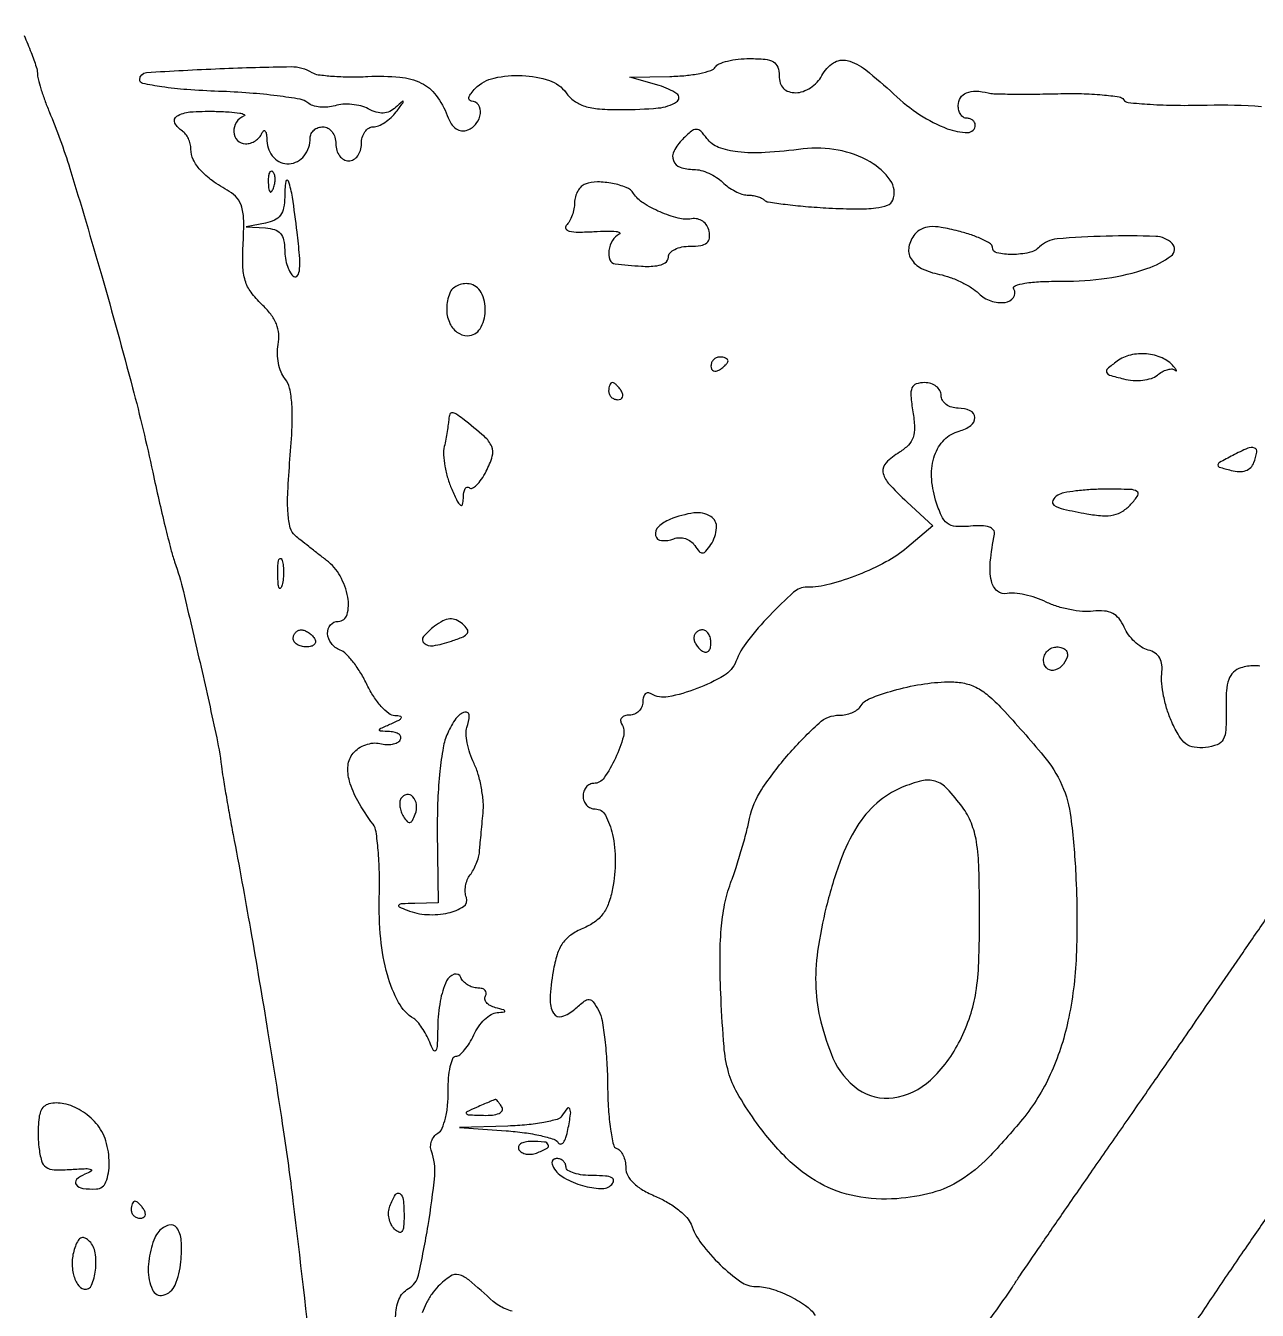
# Model space of a CAD drawing. Extents: x 0 to 5034, y 0 to 2560.
# Drawn here: x 2318.6 to 2463.1, y 1586.2 to 1736.9 of the extents above; entities that cross this region are included whole.
import ezdxf

# ---------------------------------------------------------------- set-up
doc = ezdxf.new("R2010")
doc.units = 0

msp = doc.modelspace()

# ---------------------------------------------------------------- linework, layer by layer
for points in [[(2431.066876, 1584.250167, 0.002224), (2432.600715, 1586.388569, 0.001987), (2433.88458, 1588.210676, 0.013062), (2434.5, 1589.142444, -0.010538), (2435.209526, 1590.228572, -0.000518), (2437.632169, 1593.763851, -0.000839), (2440.522062, 1597.956539, -0.000605), (2443.758447, 1602.623024, 0.000274), (2447.247571, 1607.646809, 0.000237), (2450.902289, 1612.920513, 0.000238), (2454.208367, 1617.70084, 0.000698), (2456.480942, 1621, 0.000005), (2458.61724, 1624.110682, 0.000002), (2461.404255, 1628.169004, 0.000002), (2464.338546, 1632.441864, 0.000003), (2466.972495, 1636.277459, 0.003077)], [(2471.427985, 1743.733705, -0.000496), (2407.89255, 1744.387972, -0.000153), (2339.836499, 1745.177121, -0.012986)], [(2318.449729, 1735.700786, -0.010115), (2319.254274, 1733.708851, -0.008227), (2319.863437, 1732.02533, -0.080849), (2319.990231, 1731.283927, 0.060692), (2320.077319, 1730.613987, 0.012358), (2320.40307, 1729.460422, 0.012855), (2320.852184, 1728.130361, 0.011742), (2321.381921, 1726.783927, -0.025114), (2323.800649, 1720.118542, -0.004572), (2327.543372, 1707.518571, -0.005242), (2331.161571, 1694.399818, -0.012264), (2333.522422, 1684.5, 0.003607), (2334.237381, 1681.253872, 0.003951), (2334.978487, 1678.115625, 0.003697), (2335.653256, 1675.441806, 0.0197), (2336.089782, 1674, -0.024483), (2337.11656, 1670.487921, -0.002578), (2339.069244, 1662.160177, -0.002706), (2340.929055, 1653.833582, -0.0222), (2341.586905, 1650, 0.008505), (2341.776352, 1648.68015, 0.002366), (2342.118131, 1646.61875, 0.002387), (2342.527186, 1644.289059, 0.002503), (2342.952229, 1642, -0.003791), (2344.980936, 1630.915457, -0.002896), (2347.038325, 1618.758208, -0.00292), (2348.827226, 1607.384892, -0.007169), (2349.973233, 1599, -0.00785), (2354.266773, 1558.56837, -0.012335)], [(2362.012438, 1585.455508, -0.094993), (2362.407469, 1587.488507, -0.171465), (2363.514369, 1588.748104, 0.213482), (2364.683581, 1590.318666, 0.013273), (2365.821216, 1596.147556, 0.017149), (2366.594081, 1601.972607, 0.114672), (2366.215636, 1604.850925, -0.095357), (2366.117549, 1605.425999, -0.080254), (2366.229175, 1606.034712, -0.079385), (2366.528758, 1606.583138, -0.089946), (2366.973783, 1606.983797, 0.155862), (2367.463679, 1607.556083, 0.03925), (2367.854765, 1608.735077, 0.035848), (2368.112303, 1610.233891, 0.028083), (2368.18218, 1611.882872, -0.021962), (2368.229718, 1613.460858, -0.035422), (2368.423686, 1614.790594, -0.040025), (2368.715695, 1615.749265, -0.308), (2369.084118, 1616, 0.178043), (2369.528758, 1616.163513, 0.041989), (2370.095846, 1616.734375, 0.038093), (2370.675518, 1617.542916, 0.02959), (2371.181954, 1618.5, -0.046669), (2371.735476, 1619.464962, -0.048134), (2372.453338, 1620.2997, -0.052929), (2373.219283, 1620.892416, -0.120572), (2373.910515, 1621.116001, 0.007566), (2374.755835, 1621.190568, 0.470543), (2374.829316, 1621.300773, 0.256466), (2374.696527, 1621.431388, 0.004967), (2373.737757, 1621.691683, -0.056469), (2373.105169, 1621.935574, -0.095139), (2372.660981, 1622.287851, -0.13522), (2372.471988, 1622.687459, -0.183658), (2372.546774, 1623.075682, 0.143809), (2372.643066, 1623.426452, 0.191484), (2372.516744, 1623.728482, 0.135735), (2372.165748, 1623.932468, 0.064247), (2371.64235, 1624, -0.077076), (2371.040304, 1624.093361, -0.06378), (2370.451158, 1624.367188, -0.06529), (2369.963452, 1624.772063, -0.090766), (2369.659464, 1625.25, 0.396777), (2368.876133, 1625.609141, 0.204051), (2367.999408, 1624.827473, 0.065899), (2367.243156, 1622.454106, 0.039318), (2366.951926, 1619.5, -0.005164), (2366.886248, 1617.311405, -0.108301), (2366.721651, 1616.682787, -0.60208), (2366.465984, 1616.678938, -0.029622), (2366.006691, 1617.647673, 0.026952), (2365.600909, 1618.515474, 0.025847), (2365.098966, 1619.34724, 0.026766), (2364.579709, 1620.032896, 0.079048), (2364.133402, 1620.417553, -0.131789), (2362.367859, 1622.293255, -0.054564), (2361.051973, 1625.549304, -0.045299), (2360.260021, 1629.792632, -0.030648), (2360.099053, 1634.713624, 0.012545), (2360.109026, 1637.570124, 0.016248), (2359.967391, 1640.186119, 0.01399), (2359.720117, 1642.33515, 0.123255), (2359.361263, 1643.213624, -0.027663), (2357.56962, 1645.961595, -0.062395), (2356.608265, 1648.249232, -0.090961), (2356.437822, 1650.101073, -0.151924), (2357.029408, 1651.535434, -0.073715), (2357.673824, 1652.113188, -0.060036), (2358.503631, 1652.528265, -0.061529), (2359.384618, 1652.72618, -0.088696), (2360.179148, 1652.663403, 0.050765), (2360.916422, 1652.548704, 0.058043), (2361.628222, 1652.593653, 0.066853), (2362.210396, 1652.781763, 0.143775), (2362.558021, 1653.09388, 0.194278), (2362.617836, 1653.442757, 0.175084), (2362.422131, 1653.754474, 0.105867), (2361.962239, 1653.978083, 0.050739), (2361.309017, 1654.070285, -0.008061), (2360.236922, 1654.129261, -0.453283), (2360.129501, 1654.270989, -0.240506), (2360.284157, 1654.464345, -0.004561), (2361.5, 1655, 0.011517), (2362.433185, 1655.426726, 0.171929), (2362.681081, 1655.678144, 0.492118), (2362.589153, 1655.856096, 0.033622), (2361.935212, 1655.929715, -0.155599), (2361.219107, 1656.194046, -0.043652), (2360.335486, 1657.016531, -0.03953), (2359.446311, 1658.174242, -0.032752), (2358.686696, 1659.530815, 0.025725), (2357.931739, 1660.924624, 0.02796), (2357.056502, 1662.193705, 0.028991), (2356.191001, 1663.185258, 0.107612), (2355.501484, 1663.637804, -0.139287), (2354.476014, 1664.406427, -0.147536), (2354.036285, 1665.582353, -0.195796), (2354.368709, 1666.579413, -0.218973), (2355.283022, 1667, 0.338678), (2356.324823, 1667.797101, 0.113801), (2356.402256, 1669.836118, 0.079737), (2355.500149, 1672.324381, 0.103393), (2353.916764, 1674.155402, -0.002025), (2352.898465, 1674.938869, -0.001758), (2351.837257, 1675.768207, -0.001769), (2350.881792, 1676.525822, -0.005196), (2350.231343, 1677.056504, -0.158647), (2349.658654, 1677.967142, -0.044798), (2349.392882, 1679.644057, -0.029055), (2349.368698, 1682.17601, -0.008666), (2349.623171, 1686.033499, 0.009444), (2349.868564, 1689.843578, 0.027211), (2349.844803, 1692.489938, 0.039272), (2349.58089, 1694.337407, 0.118634), (2349.024153, 1695.470898, -0.08014), (2348.575724, 1696.231378, -0.044469), (2348.273239, 1697.267806, -0.042918), (2348.148955, 1698.400323, -0.053151), (2348.236516, 1699.45692, 0.067876), (2348.303385, 1700.709396, 0.076942), (2348.022586, 1701.878146, 0.067753), (2347.361855, 1703.019745, 0.03918), (2346.292386, 1704.195043, -0.046685), (2345.053461, 1705.598237, -0.08513), (2344.376732, 1706.963608, -0.066422), (2344.100683, 1708.700083, -0.01951), (2344.13858, 1711.404687, 0.016042), (2344.193079, 1714.006403, 0.064051), (2343.97248, 1715.582452, 0.104841), (2343.432046, 1716.630971, 0.09323), (2342.492618, 1717.422309, -0.026444), (2340.497993, 1718.692363, -0.053464), (2339.107792, 1719.928231, -0.071149), (2338.281494, 1721.148515, -0.113776), (2338, 1722.369554, 0.059196), (2337.925821, 1722.993916, 0.050631), (2337.70625, 1723.619243, 0.05308), (2337.382919, 1724.152674, 0.091818), (2337, 1724.5, -0.13628), (2336.126627, 1725.444426, -0.391646), (2336.345235, 1726.230857, -0.119282), (2337.89542, 1726.737109, -0.025444), (2340.75, 1726.815161, -0.009059), (2342.493525, 1726.742487, -0.023807), (2343.7375, 1726.608393, -0.076863), (2344.261014, 1726.441614, -0.664092), (2344.25, 1726.268326, 0.167004), (2343.339196, 1725.552883, 0.157522), (2343.033282, 1724.409947, 0.179455), (2343.464027, 1723.408163, 0.205207), (2344.416667, 1723, 0.080074), (2344.995939, 1723.093368, 0.064399), (2345.565351, 1723.367188, 0.065245), (2346.039141, 1723.772091, 0.087674), (2346.337719, 1724.25, -0.116762), (2346.534571, 1724.528084, -0.456954), (2346.717133, 1724.503303, -0.114113), (2346.860031, 1724.113518, -0.021835), (2346.921053, 1723.356989, 0.176763), (2347.725024, 1721.382807, 0.229292), (2349.513268, 1720.661587, 0.214479), (2351.284996, 1721.606581, 0.166065), (2352, 1723.7, -0.114633), (2352.115204, 1724.195888, -0.100377), (2352.440625, 1724.618125, -0.09364), (2352.927199, 1724.901492, -0.085362), (2353.5, 1725, -0.130775), (2354.075754, 1724.846791, -0.10214), (2354.5625, 1724.416667, -0.08892), (2354.888136, 1723.769411, -0.072314), (2355, 1723, 0.072314), (2355.111864, 1722.230589, 0.08892), (2355.4375, 1721.583333, 0.10214), (2355.924246, 1721.153209, 0.130775), (2356.5, 1721, 0.130775), (2357.075754, 1721.153209, 0.10214), (2357.5625, 1721.583333, 0.08892), (2357.888136, 1722.230589, 0.072314), (2358, 1723, -0.067109), (2358.103074, 1723.764504, -0.083977), (2358.404657, 1724.4125, -0.099524), (2358.852235, 1724.84585, -0.14369), (2359.377555, 1725, 0.099102), (2360.00047, 1725.124689, 0.044944), (2360.739442, 1725.514062, 0.042123), (2361.470788, 1726.080455, 0.044995), (2362.079327, 1726.75, 0.001717), (2362.855431, 1727.783001, 0.176057), (2362.906252, 1727.951848, 0.622879), (2362.831609, 1727.983448, 0.003116), (2362.048576, 1727.296804, -0.069315), (2361.320939, 1726.811999, -0.097639), (2360.568492, 1726.616128, -0.089028), (2359.746534, 1726.71323, -0.049094), (2358.809031, 1727.102203, 0.059483), (2357.940295, 1727.441727, 0.039742), (2356.887548, 1727.627106, 0.039812), (2355.821804, 1727.64339, 0.060832), (2354.91424, 1727.472781, -0.055628), (2354.05616, 1727.30224, -0.048719), (2353.141434, 1727.313502, -0.051402), (2352.308821, 1727.493045, -0.093959), (2351.702012, 1727.826493, 0.131756), (2350.810828, 1728.232874, 0.009748), (2348.136495, 1728.627039, 0.013011), (2344.881974, 1728.956271, 0.009489), (2341.252012, 1729.159112, -0.009292), (2337.537385, 1729.365216, -0.018169), (2334.591291, 1729.691629, -0.013763), (2332.363501, 1730.083688, -0.355738), (2332.002012, 1730.525701, -0.397222), (2332.804927, 1731.380247, -0.004442), (2341.414174, 1731.823462, -0.007181), (2349.751346, 1732.058538, -0.142809), (2352.185964, 1731.385068, 0.105336), (2352.945825, 1731.113129, 0.01504), (2354.600799, 1730.940885, 0.016545), (2356.599028, 1730.859835, 0.013436), (2358.742521, 1730.901464, -0.03263), (2362.508844, 1730.830091, -0.093555), (2365.019735, 1730.133146, -0.118076), (2366.76336, 1728.687069, -0.070122), (2368.072163, 1726.310198, 0.048943), (2368.540916, 1725.366758, 0.100124), (2369.106852, 1724.769552, 0.129764), (2369.755558, 1724.529364, 0.116252), (2370.467987, 1724.626089, 0.138949), (2371.471262, 1725.377035, 0.129836), (2371.963934, 1726.562415, 0.182768), (2371.732529, 1727.569433, 0.25092), (2370.928571, 1728, -0.244067), (2370.663753, 1728.137455, -0.226652), (2370.6125, 1728.440625, -0.093008), (2370.853737, 1728.922937, -0.034046), (2371.357143, 1729.5, -0.141974), (2373.577557, 1730.722652, -0.067155), (2376.863473, 1731.009793, -0.067806), (2380.060207, 1730.420323, -0.158436), (2382, 1729, 0.080727), (2382.970418, 1728.030028, 0.081796), (2384.193853, 1727.422605, 0.056605), (2385.906042, 1727.10304, 0.018621), (2388.470759, 1727.015313, 0.020661), (2392.814999, 1727.208157, 0.119912), (2394.973473, 1727.933922, 0.538894), (2394.991325, 1728.863904, 0.080628), (2392.935133, 1729.833247), (2389.5, 1730.819623), (2394.190983, 1730.909812, 0.019572), (2396.032613, 1731.017415, 0.026264), (2397.685537, 1731.267257, 0.025354), (2398.992146, 1731.605386, 0.180239), (2399.5, 1732, -0.159713), (2399.95866, 1732.386693, -0.035556), (2400.947275, 1732.70625, -0.033489), (2402.196361, 1732.926586, -0.026918), (2403.559017, 1733, -0.023284), (2405.344933, 1732.91679, -0.108772), (2406.319877, 1732.604693, -0.176148), (2406.824857, 1731.999746, -0.086932), (2407, 1731, 0.072112), (2407.125778, 1730.132439, 0.122754), (2407.495602, 1729.504477, 0.12431), (2408.113011, 1729.128551, 0.075033), (2408.964816, 1729, 0.088264), (2409.795709, 1729.147828, 0.057686), (2410.666888, 1729.5875, 0.055927), (2411.444588, 1730.235098, 0.06843), (2412, 1731, -0.123422), (2413.352206, 1732.489868, -0.213041), (2414.973049, 1732.765409, -0.105236), (2417.151731, 1731.68295, -0.021056), (2420.4526, 1728.828934, 0.043484), (2423.509914, 1726.416119, 0.054937), (2426.717099, 1724.78116, 0.088365), (2429.107696, 1724.332785, 0.41689), (2430, 1725.216978, 0.126873), (2429.922987, 1725.515597, 0.100763), (2429.70625, 1725.769987, 0.089701), (2429.382039, 1725.940998, 0.076764), (2429, 1726, -0.148195), (2428.618646, 1726.115568, -0.098894), (2428.29375, 1726.440625, -0.082425), (2428.074694, 1726.926543, -0.064853), (2428, 1727.5, -0.142857), (2428.261487, 1728.396526, -0.152262), (2428.958999, 1728.985231, -0.109957), (2430.071657, 1729.187431, -0.054299), (2431.5, 1728.97483, 0.058038), (2432.185757, 1728.877977, 0.003343), (2434.313408, 1728.840367, 0.005056), (2436.852702, 1728.83814, 0.003692), (2439.673302, 1728.885017, -0.01154), (2442.461108, 1728.887588, -0.017149), (2444.898135, 1728.749869, -0.012333), (2446.868986, 1728.521398, -0.22287), (2447.386821, 1728.183128, 0.234319), (2447.931849, 1727.843781, 0.008124), (2450.496252, 1727.637394, 0.013643), (2453.615492, 1727.522627, 0.008933), (2457.213518, 1727.552753, -0.025267), (2463.581844, 1727.398067, -0.026923)], [(2463.379078, 1661.765819, 0.038447), (2462.695308, 1661.804528, 0.036034), (2461.917425, 1661.732493, 0.035754), (2461.155857, 1661.549467, 0.112446), (2460.280693, 1661.035184, 0.117681), (2459.732091, 1660.200167, 0.071872), (2459.457364, 1658.86881, 0.020031), (2459.414805, 1656.73492, -0.015653), (2459.38734, 1654.280482, -0.112443), (2459.077457, 1653.145083, -0.185091), (2458.375114, 1652.536039, -0.058458), (2457, 1652.211816, -0.066036), (2455.681332, 1652.234385, -0.125485), (2454.709407, 1652.643775, -0.097071), (2453.895111, 1653.555642, -0.029389), (2453.039956, 1655.211816, -0.02908), (2452.502399, 1656.641114, -0.024051), (2452.094311, 1658.216308, -0.024712), (2451.860852, 1659.700747, -0.057882), (2451.871012, 1660.822423, 0.054863), (2451.887032, 1661.884906, 0.104696), (2451.633225, 1662.696272, 0.118402), (2451.100221, 1663.271275, 0.083141), (2450.291682, 1663.633974, -0.079823), (2449.505254, 1663.980547, -0.045819), (2448.688507, 1664.622278, -0.04435), (2447.966352, 1665.438033, -0.055643), (2447.460626, 1666.311551, 0.061684), (2446.85877, 1667.322828, 0.109133), (2446.115479, 1667.940476, 0.100958), (2445.138653, 1668.215768, 0.047411), (2443.820793, 1668.187711, -0.049789), (2442.590947, 1668.167368, -0.027454), (2441.099995, 1668.374208, -0.027107), (2439.596655, 1668.753184, -0.038889), (2438.320793, 1669.261127, 0.03178), (2437.112305, 1669.76224, 0.029123), (2435.814545, 1670.123239, 0.030342), (2434.617667, 1670.307088, 0.078835), (2433.75, 1670.250092, -0.240544), (2432.596663, 1670.543577, -0.16073), (2431.893168, 1671.742146, -0.077293), (2431.763388, 1673.98688, -0.026477), (2432.25, 1677.218202, 0.22034), (2432.133574, 1677.712463, 0.146572), (2431.650036, 1678.053767, 0.07652), (2430.750006, 1678.209027, 0.02683), (2429.434957, 1678.162237, -0.03762), (2427.70926, 1678.138063, -0.146373), (2426.71739, 1678.502239, -0.13076), (2426.025965, 1679.378227, -0.027597), (2425.346527, 1681.222571, -0.064237), (2424.870093, 1684.006663, -0.092901), (2425.227592, 1686.470703, -0.112594), (2426.362081, 1688.306264, -0.135108), (2428.114084, 1689.319583, 0.092297), (2429.492507, 1689.968265, 0.252524), (2429.947825, 1690.905649, 0.285828), (2429.401602, 1691.705183, 0.104033), (2428, 1692, -0.072314), (2427.230589, 1692.111864, -0.08892), (2426.583333, 1692.4375, -0.10214), (2426.153209, 1692.924246, -0.130775), (2426, 1693.5, 0.128277), (2425.850786, 1694.072041, 0.100733), (2425.430968, 1694.559375, 0.089232), (2424.802966, 1694.887043, 0.075873), (2424.062871, 1695, 0.078404), (2423.075481, 1694.844212, 0.22191), (2422.577391, 1694.380455, 0.119441), (2422.442022, 1693.463551, 0.017426), (2422.680424, 1691.581887, -0.028385), (2422.86961, 1689.771477, -0.091713), (2422.706848, 1688.578058, -0.114993), (2422.156426, 1687.675117, -0.059101), (2421.117554, 1686.841341, 0.054135), (2419.536834, 1685.598218, 0.241264), (2419.173982, 1684.513255, 0.149515), (2419.793895, 1683.221925, 0.018762), (2422.005574, 1680.994793), (2425.011147, 1678.187167), (2421.974519, 1675.632013, -0.051564), (2419.521155, 1673.966265, -0.029343), (2416.265321, 1672.454268, -0.029396), (2412.930205, 1671.358967, -0.063598), (2410.258698, 1671.005577, 0.182475), (2408.694098, 1670.406862, 0.020303), (2405.893872, 1667.707544, 0.025148), (2403.281176, 1664.685384, 0.074109), (2401.932567, 1662.300365, -0.168429), (2400.540791, 1660.649354, -0.043341), (2397.354696, 1659.110157, -0.042944), (2393.978381, 1658.148155, -0.188514), (2391.976927, 1658.51426, 0.143725), (2391.606189, 1658.616098, 0.19148), (2391.286972, 1658.482714, 0.13579), (2391.071379, 1658.111949, 0.064279), (2391, 1657.559017, -0.099038), (2390.880981, 1656.964037, -0.097945), (2390.542039, 1656.457961, -0.097945), (2390.035963, 1656.119019, -0.099038), (2389.440983, 1656, 0.068006), (2388.890671, 1655.924804, 0.141794), (2388.52572, 1655.699382, 0.190607), (2388.400324, 1655.365302, 0.134796), (2388.514451, 1654.976618, -0.208425), (2388.726452, 1653.50011, -0.042175), (2387.790403, 1650.9568, -0.041698), (2386.457954, 1648.631276, -0.24661), (2385.255889, 1648, 0.118687), (2384.77687, 1647.884669, 0.10064), (2384.368917, 1647.559375, 0.092371), (2384.094985, 1647.072888, 0.082338), (2384, 1646.5, 0.093615), (2384.108153, 1645.927417, 0.096504), (2384.417285, 1645.440625, 0.099113), (2384.878521, 1645.114802, 0.10474), (2385.420545, 1645, -0.278173), (2386.617301, 1644.278348, -0.067583), (2387.444021, 1642.017617, -0.054585), (2387.773466, 1638.937642, -0.045768), (2387.465051, 1635.665398, -0.039433), (2386.99968, 1633.945622, -0.074629), (2386.322791, 1632.682916, -0.08076), (2385.34611, 1631.738574, -0.053726), (2383.976482, 1630.990259, 0.053955), (2382.558788, 1630.214838, 0.089705), (2381.600353, 1629.252859, 0.0776), (2380.953955, 1627.913791, 0.031879), (2380.490775, 1625.945397, 0.027499), (2380.129375, 1622.743213, 0.145094), (2380.529294, 1621.04116, 0.353742), (2381.519364, 1620.65506, 0.107255), (2383.019693, 1621.517822, -0.018029), (2384.145507, 1622.465138, -0.186009), (2384.715769, 1622.638821, -0.227778), (2385.190683, 1622.366849, -0.027857), (2385.831674, 1621.31452, -0.079668), (2386.220213, 1620.188991, -0.01389), (2386.547171, 1617.959582, -0.014773), (2386.78284, 1615.297469, -0.01277), (2386.876011, 1612.493305, 0.013676), (2386.971045, 1609.781099, 0.021348), (2387.216092, 1607.457346, 0.017311), (2387.551788, 1605.637078, 0.263896), (2387.964752, 1605.178416, -0.140064), (2388.361202, 1604.90715, -0.065317), (2388.695896, 1604.375623, -0.057139), (2388.923169, 1603.683685, -0.050844), (2389, 1602.930087, 0.125121), (2389.231157, 1602.020811, 0.077203), (2389.904451, 1601.138795, 0.059428), (2391.005043, 1600.309076, 0.032884), (2392.514058, 1599.558573, -0.033544), (2393.905471, 1598.864267, -0.03423), (2395.181668, 1597.994283, -0.036376), (2396.176957, 1597.086423, -0.10534), (2396.66065, 1596.295153, 0.078013), (2397.892822, 1594.009802, 0.038808), (2400.086949, 1591.547012, 0.037255), (2402.487001, 1589.562235, 0.155356), (2404.252833, 1589, -0.074794), (2406.050477, 1588.729582, -0.03865), (2408.169732, 1587.893233, -0.038642), (2410.089318, 1586.767521, -0.093883), (2411.234687, 1585.600296, -0.144437)], [(2464.875952, 1598.123103, 0.00175), (2461.846629, 1593.7375, 0.001751), (2458.491126, 1588.806207, 0.001919), (2455.272092, 1584, -0.003159)], [(2375.674451, 1586.089846, -0.035752), (2374.884822, 1586.367188, -0.034858), (2374.106179, 1586.771502, -0.045635), (2373.463275, 1587.25, 0.007218), (2370.581434, 1589.760289, 0.108928), (2369.413091, 1590.376229, 0.223554), (2368.432518, 1590.206177, 0.04348), (2367.020385, 1589.020385, 0.043443), (2366.247191, 1588.099741, 0.036531), (2365.593488, 1587.005988, 0.038053), (2365.144062, 1585.911412, 0.078545)]]:
    msp.add_lwpolyline(points, format="xyb")
for points in [[(2395.673135, 1723.530277, 0.073775), (2394.66442, 1722.170125, 0.215042), (2394.587728, 1721.030575, 0.226775), (2395.384338, 1720.260664, 0.080762), (2396.987588, 1720, -0.065713), (2397.812824, 1719.891072, -0.039107), (2398.748586, 1719.559375, -0.038487), (2399.645655, 1719.074232, -0.053226), (2400.357143, 1718.5, 0.041318), (2401.034778, 1717.925974, 0.035901), (2401.829167, 1717.440625, 0.037563), (2402.616366, 1717.106329, 0.081806), (2403.261905, 1717, -0.036566), (2403.841948, 1716.957523, -0.03419), (2404.42314, 1716.830878, -0.036028), (2404.923222, 1716.645534, -0.089851), (2405.242401, 1716.424266, 0.160355), (2405.722783, 1716.18182, 0.006288), (2407.706561, 1715.9087, 0.010602), (2410.096944, 1715.661525, 0.007233), (2412.822554, 1715.477624, 0.009968), (2416.16053, 1715.367539, 0.033674), (2418.338305, 1715.485887, 0.054075), (2419.718395, 1715.808525, 0.220128), (2420.320967, 1716.394042, 0.249484), (2420.033437, 1718.727949, 0.110351), (2417.668626, 1720.884708, 0.083204), (2413.909658, 1722.272101, 0.078596), (2409.826194, 1722.397431, -0.016138), (2405.346303, 1721.975466, -0.042785), (2402.133067, 1722.052204, -0.063771), (2399.893407, 1722.592609, -0.144823), (2398.522022, 1723.638996, 0.035084), (2397.802993, 1724.490044, 0.212434), (2397.279442, 1724.699462, 0.167858), (2396.696289, 1724.47277, 0.020509)], [(2347.078947, 1718.416667, 0.018894), (2347.137993, 1717.670344, 0.168741), (2347.279315, 1717.37858, 0.470617), (2347.461564, 1717.395823, 0.054073), (2347.683114, 1717.8125, 0.051402), (2347.839148, 1718.359369, 0.05415), (2347.876576, 1718.916927, 0.060344), (2347.797407, 1719.402231, 0.126455), (2347.604167, 1719.729167, 0.296942), (2347.385309, 1719.77538, 0.208169), (2347.200665, 1719.592839, 0.077125), (2347.089945, 1719.112848, 0.028489)], [(2349, 1716.736218, -0.04963), (2348.876241, 1715.492483, -0.110521), (2348.491697, 1714.627919, -0.120562), (2347.801292, 1714.055572, -0.065577), (2346.75, 1713.705733), (2344.5, 1713.272364), (2346.75, 1713.136182, -0.060676), (2347.822401, 1712.939204, -0.138428), (2348.505613, 1712.493571, -0.129805), (2348.881221, 1711.734611, -0.05039), (2349, 1710.559017, 0.040749), (2349.080292, 1709.575447, 0.043234), (2349.319003, 1708.637918, 0.04739), (2349.668826, 1707.876039, 0.123642), (2350.085968, 1707.446869, 0.425306), (2350.516515, 1707.557119, 0.111401), (2350.747297, 1708.31944, 0.039019), (2350.737695, 1709.940917, 0.009201), (2350.460769, 1712.637852, 0.006282), (2349.908875, 1716.753905, 0.049174), (2349.442414, 1718.626576, 0.78446), (2349.128827, 1718.594486, 0.034622)], [(2384.25, 1718.281604, 0.107938), (2383.772007, 1717.982344, 0.068295), (2383.367188, 1717.460742, 0.063723), (2383.093364, 1716.80644, 0.06737), (2383, 1716.116667, -0.049052), (2382.928336, 1715.387941, -0.037831), (2382.713905, 1714.618176, -0.03887), (2382.399399, 1713.923274, -0.070791), (2382.026059, 1713.426059, 0.352527), (2381.985302, 1713.048556, 0.198781), (2382.386358, 1712.769411, 0.055359), (2383.484291, 1712.653701, 0.014096), (2385.276059, 1712.714275, -0.010721), (2386.81973, 1712.776894, -0.0307), (2387.89203, 1712.73153, -0.130452), (2388.26786, 1712.588735, -0.575952), (2388.25, 1712.404882, 0.154391), (2387.450206, 1711.681579, 0.096992), (2387.031284, 1710.481424, 0.121884), (2387.139902, 1709.400133, 0.28761), (2387.75, 1708.918758, 0.01069), (2390.838983, 1708.650827, 0.048079), (2392.649326, 1708.706863, 0.108373), (2393.635372, 1709.058918, 0.25853), (2394, 1709.716978, -0.190034), (2394.194239, 1710.209585, -0.089513), (2394.751419, 1710.625354, -0.068502), (2395.582768, 1710.906146, -0.047269), (2396.573324, 1711, 0.034885), (2397.801643, 1711.085805, 0.13314), (2398.501275, 1711.385081, 0.191797), (2398.811377, 1711.923093, 0.086851), (2398.787072, 1712.75, 0.089784), (2398.520352, 1713.414423, 0.098886), (2398.044234, 1713.917414, 0.100615), (2397.418785, 1714.193093, 0.096303), (2396.725062, 1714.208761, -0.106683), (2395.151333, 1714.276679, -0.03889), (2393.03171, 1715.010844, -0.038899), (2391.050603, 1716.064832, -0.10621), (2389.926505, 1717.17313, 0.152266), (2389.06721, 1717.879074, 0.048207), (2387.458052, 1718.357843, 0.047991), (2385.684596, 1718.530301, 0.086555)], [(2422.916372, 1712.399235, 0.125291), (2422.214295, 1710.921148, 0.187843), (2422.463208, 1709.531194, 0.142261), (2423.701688, 1708.401237, 0.064988), (2425.793516, 1707.691297, -0.036337), (2427.049522, 1707.343635, -0.027348), (2428.37142, 1706.788851, -0.027935), (2429.562481, 1706.1259, -0.055467), (2430.405163, 1705.45198, 0.117161), (2431.818584, 1704.581239, 0.110594), (2433.504156, 1704.414524, 0.206743), (2434.488445, 1704.990505, 0.305829), (2434.527108, 1705.956139, -0.475719), (2434.665966, 1706.355667, -0.046283), (2435.802994, 1706.652948, -0.030109), (2437.658777, 1706.844827, -0.012048), (2440.213726, 1706.892696, 0.036761), (2445.437227, 1707.249106, 0.047329), (2450.113067, 1708.374558, 0.07476), (2452.97326, 1709.863723, 0.460716), (2453.086651, 1711.313349, 0.190492), (2451.158569, 1712.148892, 0.014428), (2445.362431, 1712.169747, 0.015048), (2439.58827, 1711.849822, 0.172785), (2437.55, 1710.92086, -0.138658), (2436.302254, 1710.248476, -0.052811), (2434.321183, 1710.023293, -0.05631), (2432.535941, 1710.211154, -0.351896), (2432, 1710.878362, 0.258623), (2431.779014, 1711.277022, 0.028771), (2430.833298, 1711.794845, 0.029239), (2429.550009, 1712.314817, 0.019485), (2428.028248, 1712.764861, 0.017657), (2425.982942, 1713.207794, 0.062421), (2424.643502, 1713.279223, 0.099865), (2423.685959, 1713.013727, 0.102489)], [(2368.353571, 1705.479008, 0.085389), (2368.002192, 1703.709666, 0.10704), (2368.313411, 1702.070136, 0.130363), (2369.20134, 1700.92634, 0.164308), (2370.463695, 1700.5, 0.261893), (2371.910574, 1701.313664, 0.130117), (2372.526386, 1703.396638, 0.124755), (2372.040993, 1705.57181, 0.243998), (2370.638144, 1706.582604, 0.075439), (2369.92561, 1706.579138, 0.073771), (2369.240286, 1706.365089, 0.078891), (2368.686137, 1705.979872, 0.110312)], [(2399, 1696.940983, 0.108972), (2399.078288, 1696.586039, 0.182303), (2399.29375, 1696.3746, 0.161196), (2399.6179, 1696.343488, 0.082592), (2400, 1696.5, 0.029505), (2400.382774, 1696.768994, 0.035638), (2400.70625, 1697.066025, 0.038439), (2400.934461, 1697.34829, 0.151918), (2401, 1697.559017, 0.210953), (2400.92554, 1697.727648, 0.081139), (2400.70625, 1697.870461, 0.061769), (2400.382849, 1697.967655, 0.042167), (2400, 1698, 0.105053), (2399.618444, 1697.918938, 0.099167), (2399.29375, 1697.688914, 0.09642), (2399.076123, 1697.345238, 0.093332)], [(2446.627107, 1697.509263, 0.015517), (2445.50372, 1696.607917, 0.313882), (2445.399015, 1696.206751, 0.237295), (2445.740456, 1695.887486, 0.009992), (2447.390093, 1695.438229, 0.045338), (2448.505235, 1695.263653, 0.043917), (2449.645785, 1695.290005, 0.047226), (2450.653206, 1695.49974, 0.098589), (2451.354995, 1695.879657, -0.043455), (2451.912746, 1696.26606, -0.054491), (2452.489351, 1696.516766, -0.064719), (2452.999112, 1696.605324, -0.169075), (2453.350343, 1696.499657, 0.041782), (2453.550183, 1696.37886, 0.633628), (2453.598174, 1696.416831, 0.109845), (2453.522134, 1696.575478, 0.011479), (2453.258333, 1696.895939, 0.111923), (2451.908398, 1697.893067, 0.080435), (2450.087229, 1698.363433, 0.079602), (2448.191688, 1698.236923, 0.105293)], [(2387, 1694, 0.105053), (2387.081062, 1693.618444, 0.099167), (2387.311086, 1693.29375, 0.09642), (2387.654762, 1693.076123, 0.093332), (2388.059017, 1693, 0.108972), (2388.413961, 1693.078288, 0.182303), (2388.6254, 1693.29375, 0.161196), (2388.656512, 1693.6179, 0.082592), (2388.5, 1694, 0.029505), (2388.231006, 1694.382774, 0.035638), (2387.933975, 1694.70625, 0.038439), (2387.65171, 1694.934461, 0.151918), (2387.440983, 1695, 0.210953), (2387.272352, 1694.92554, 0.081139), (2387.129539, 1694.70625, 0.061769), (2387.032345, 1694.382849, 0.042167)], [(2368.246966, 1690.734124, -0.016661), (2368.183673, 1690.12293, -0.006328), (2368.056251, 1689.275024, -0.006259), (2367.894416, 1688.356162, -0.007613), (2367.719007, 1687.5, 0.068935), (2367.640966, 1686.52235, 0.028801), (2367.793764, 1685.20625, 0.027821), (2368.122308, 1683.795416, 0.032266), (2368.593604, 1682.5, 0.00979), (2369.24018, 1681.101343, 0.111968), (2369.617531, 1680.630491, 0.54302), (2369.856586, 1680.710443, 0.057457), (2369.954896, 1681.416667, -0.033165), (2370.01724, 1682.108781, -0.087017), (2370.178138, 1682.578925, -0.209541), (2370.402735, 1682.751213, -0.262451), (2370.651533, 1682.681801, 0.320342), (2370.999837, 1682.62367, 0.078625), (2371.503488, 1682.97687, 0.052079), (2372.078616, 1683.662157, 0.028903), (2372.636886, 1684.601209, 0.045945), (2373.354128, 1686.36233, 0.180145), (2373.283159, 1687.514087, 0.110363), (2372.431891, 1688.662588, 0.012458), (2369.912741, 1690.734124, 0.018833), (2369.084685, 1691.33234, 0.148059), (2368.635783, 1691.468247, 0.310192), (2368.369553, 1691.285499, 0.074589)], [(2460.195853, 1686.46303, 0.005342), (2458.648265, 1685.634926, 0.245136), (2458.454398, 1685.344122, 0.361142), (2458.617305, 1685.098659, 0.00899), (2460.007025, 1684.708414, 0.054884), (2460.934789, 1684.571876, 0.091465), (2461.71374, 1684.686387, 0.109867), (2462.303325, 1685.045628, 0.110014), (2462.68471, 1685.620751, 0.049114), (2463.022512, 1686.849639, 0.369166), (2462.737004, 1687.328996, 0.18563), (2461.947564, 1687.2968, 0.018202)], [(2439.683469, 1681.804373, 0.133946), (2439.091391, 1681.169987, 0.389002), (2439.231198, 1680.63882, 0.088334), (2440.363131, 1680.166588, 0.010119), (2443.082451, 1679.618779, 0.027611), (2444.90997, 1679.392217, 0.070273), (2446.239623, 1679.48836, 0.088883), (2447.298568, 1679.923394, 0.067134), (2448.261191, 1680.736119, 0.039116), (2449.064042, 1681.776215, 0.425085), (2448.957868, 1682.240739, 0.130523), (2448.177995, 1682.467215, 0.005762), (2445.333249, 1682.5, 0.014054), (2443.518591, 1682.448983, 0.016575), (2441.80738, 1682.29566, 0.015576), (2440.383039, 1682.07506, 0.092454)], [(2394.185755, 1678.95701, 0.091336), (2392.836772, 1678.096112, 0.259425), (2392.505099, 1677.071106, 0.340736), (2393.19276, 1676.468844, 0.107638), (2394.63295, 1676.689391, -0.091088), (2395.300104, 1676.814058, -0.078712), (2396.005089, 1676.704592, -0.079049), (2396.639067, 1676.383419, -0.093231), (2397.100925, 1675.895717, 0.03491), (2397.625413, 1675.194289, 0.232635), (2398.015454, 1675.028549, 0.208581), (2398.413785, 1675.229185, 0.028125), (2398.983744, 1676, 0.126243), (2399.652668, 1677.957359, 0.281237), (2398.966688, 1679.307253, 0.174958), (2397.005833, 1679.716817, 0.061416)], [(2348.692991, 1671.269032, -0.087174), (2348.51666, 1670.883358, -0.597527), (2348.356533, 1670.900903, -0.080377), (2348.235556, 1671.431793, -0.012823), (2348.194949, 1672.5, -0.014395), (2348.212705, 1673.580113, -0.052471), (2348.315079, 1674.257153, -0.333666), (2348.47713, 1674.386009, -0.31318), (2348.655937, 1674.269032, -0.06278), (2348.814405, 1673.671085, -0.030339), (2348.872264, 1672.880008, -0.029507), (2348.832894, 1672.036634, -0.037336)], [(2366.570166, 1666.427648, 0.060361), (2365.285982, 1665.226628, 0.406925), (2365.344915, 1664.438611, 0.228291), (2366.406216, 1664.139927, 0.036816), (2368.547153, 1664.682384, 0.018491), (2369.918651, 1665.19663, 0.151189), (2370.425951, 1665.620304, 0.303175), (2370.41947, 1666.08807, 0.06898), (2369.856819, 1666.703867, 0.072547), (2369.10113, 1667.164986, 0.122327), (2368.372092, 1667.282337, 0.099756), (2367.569296, 1667.049141, 0.037472)], [(2352.5, 1665, -0.139169), (2352.607943, 1664.620352, -0.191142), (2352.478525, 1664.29375, -0.138808), (2352.110654, 1664.073267, -0.066118), (2351.559017, 1664, -0.062283), (2350.962904, 1664.074545, -0.080552), (2350.457961, 1664.29375, -0.097988), (2350.120018, 1664.618621, -0.153634), (2350, 1665, -0.092995), (2350.071618, 1665.381732, -0.096318), (2350.276414, 1665.70625, -0.099231), (2350.581949, 1665.923444, -0.105429), (2350.940983, 1666, -0.089642), (2351.346558, 1665.926698, -0.053229), (2351.7871, 1665.70625, -0.051032), (2352.193797, 1665.382515, -0.06081)], [(2397, 1665.059017, 0.089642), (2397.073302, 1664.653442, 0.053229), (2397.29375, 1664.2129, 0.051032), (2397.617485, 1663.806203, 0.06081), (2398, 1663.5, 0.139169), (2398.379648, 1663.392057, 0.191142), (2398.70625, 1663.521475, 0.138808), (2398.926733, 1663.889346, 0.066118), (2399, 1664.440983, 0.062283), (2398.925455, 1665.037096, 0.080552), (2398.70625, 1665.542039, 0.097988), (2398.381379, 1665.879982, 0.153634), (2398, 1666, 0.092995), (2397.618268, 1665.928382, 0.096318), (2397.29375, 1665.723586, 0.099231), (2397.076556, 1665.418051, 0.105429)], [(2440.770833, 1662.8125, -0.113253), (2440.122932, 1661.749304, -0.165501), (2439.153639, 1661.257027, -0.244413), (2438.346973, 1661.540134, -0.190724), (2438, 1662.416667, -0.099038), (2438.120875, 1663.020927, -0.097945), (2438.465104, 1663.534896, -0.097945), (2438.979073, 1663.879125, -0.099038), (2439.583333, 1664, -0.077096), (2440.158616, 1663.910766, -0.119977), (2440.585286, 1663.651172, -0.144529), (2440.795817, 1663.264262, -0.134046)], [(2433.142911, 1656.75, -0.013466), (2438.009332, 1651.240263, -0.069407), (2440.159365, 1647.795276, -0.074823), (2441.207048, 1644.009642, -0.017093), (2441.782366, 1637.370734, -0.022918), (2441.844162, 1627.760677, -0.043573), (2440.869367, 1620.09527, -0.053445), (2438.801265, 1613.862273, -0.064801), (2435.550485, 1608.637578, -0.020357), (2431.512444, 1604.095395, -0.059818), (2428.275077, 1601.456586, -0.075323), (2424.954944, 1599.997615, -0.048145), (2420.791471, 1599.293843, -0.065348), (2415.99071, 1599.578739, -0.078876), (2411.748415, 1601.113902, -0.071051), (2407.865185, 1604.044564, -0.041994), (2404.123879, 1608.5, -0.022705), (2402.081117, 1611.692939, -0.063643), (2401.057355, 1614.137255, -0.047562), (2400.528917, 1617.135278, -0.008596), (2400.176652, 1622.78895, -0.010209), (2400.063549, 1627.38241, -0.021859), (2400.203612, 1630.92547, -0.027853), (2400.605406, 1633.799259, -0.039265), (2401.302746, 1636.28895, 0.009673), (2401.94449, 1638.148938, 0.006849), (2402.595512, 1640.25955, 0.006916), (2403.162126, 1642.293712, 0.014506), (2403.534481, 1643.892495, -0.096541), (2404.916233, 1647.232141, -0.032818), (2408.110939, 1651.43113, -0.029512), (2411.684677, 1655.079879, -0.186306), (2414.068343, 1656, 0.049242), (2414.807204, 1656.072942, 0.047329), (2415.527887, 1656.289098, 0.051072), (2416.126426, 1656.606844, 0.10719), (2416.490213, 1656.984165, -0.159968), (2417.632931, 1657.94661, -0.026602), (2420.388582, 1658.889052, -0.028925), (2423.642619, 1659.611626, -0.033364), (2426.806371, 1659.909812, -0.051544), (2428.558055, 1659.776909, -0.071083), (2430.053233, 1659.280342, -0.061259), (2431.504652, 1658.319129, -0.028277)], [(2368.11811, 1653.9047, 0.060463), (2367.592924, 1652.18218, 0.01732), (2367.201346, 1649.413998, 0.016321), (2366.957301, 1646.08818, 0.012855), (2366.903494, 1642.476822), (2366.995143, 1634), (2364.247572, 1633.929715, 0.005781), (2362.740168, 1633.873708, 0.176824), (2362.398534, 1633.729779, 0.532457), (2362.430375, 1633.527997, 0.015362), (2363.37807, 1633.121704, 0.079749), (2365.690762, 1632.61635, 0.067113), (2368.193269, 1632.81208, 0.091757), (2369.973501, 1633.55445, 0.35349), (2370.317181, 1634.615822, -0.078079), (2370.182351, 1635.246651, -0.054423), (2370.221721, 1635.974832, -0.053958), (2370.418691, 1636.684981, -0.072453), (2370.751817, 1637.262735, 0.04331), (2371.134723, 1637.845754, 0.028011), (2371.477761, 1638.577178, 0.028123), (2371.734423, 1639.335636, 0.046637), (2371.853168, 1640, -0.001609), (2371.920758, 1640.776042, -0.000501), (2372.027143, 1641.940625, -0.000501), (2372.148601, 1643.241423, -0.000553), (2372.268794, 1644.5, 0.0432), (2372.282302, 1645.855007, 0.025873), (2372.076442, 1647.453076, 0.025785), (2371.703861, 1649.034308, 0.040326), (2371.206965, 1650.340257, -0.030796), (2370.728654, 1651.528784, -0.032096), (2370.407646, 1652.750893, -0.033906), (2370.271392, 1653.836039, -0.10628), (2370.383972, 1654.558232, 0.090896), (2370.645731, 1655.95609, 0.500259), (2370.126339, 1656.348404, 0.16956), (2369.091291, 1655.614572, 0.050398)], [(2421.343889, 1647.502548, 0.08297), (2418.450794, 1645.674237, 0.069831), (2416.106692, 1642.903695, 0.054191), (2414.17818, 1638.956844, 0.025638), (2412.52912, 1633.529189, 0.025237), (2411.51185, 1628.33046, 0.046728), (2411.299676, 1624.037465, 0.051067), (2411.887243, 1620.043083, 0.037269), (2413.310434, 1615.785591, 0.141733), (2416.268343, 1612.11804, 0.189349), (2420.387233, 1611.12647, 0.153971), (2424.745719, 1613.19739, 0.091235), (2428.21188, 1617.855531, 0.032926), (2429.39882, 1620.72733, 0.042803), (2430.076685, 1623.490803, 0.030353), (2430.40731, 1626.986312, 0.008405), (2430.5, 1632.5, 0.00693), (2430.423804, 1637.996911, 0.032107), (2430.132312, 1641.159319, 0.055266), (2429.537614, 1643.33753, 0.06491), (2428.5, 1645.2075, 0.028632), (2426.694442, 1647.379767, 0.128127), (2425.308417, 1648.258834, 0.14079), (2423.741985, 1648.306792, 0.03724)], [(2362.635081, 1646.218566, 0.116479), (2362.500026, 1645.813281, 0.057006), (2362.513244, 1645.265846, 0.052041), (2362.660145, 1644.670761, 0.051938), (2362.92682, 1644.118408, 0.03936), (2363.355474, 1643.533274, 0.268353), (2363.680389, 1643.419978, 0.227867), (2363.9802, 1643.64177, 0.029854), (2364.317163, 1644.384129, 0.120613), (2364.459513, 1645.504837, 0.158399), (2364.034166, 1646.437418, 0.257132), (2363.31368, 1646.680455, 0.212933)], [(2320.375684, 1609.536635, 0.059895), (2320.195111, 1608.819774, 0.019876), (2320.100366, 1607.738078, 0.019465), (2320.089775, 1606.520003, 0.020948), (2320.175426, 1605.334473, 0.037479), (2320.480966, 1603.736605, 0.17928), (2321.010348, 1602.992961, 0.145006), (2321.96772, 1602.686974, 0.021942), (2324, 1602.73277, -0.006583), (2325.69679, 1602.823194, -0.098642), (2326.279363, 1602.731226, -0.628819), (2326.29878, 1602.527225, -0.036565), (2325.566376, 1602.155272, 0.084545), (2324.598843, 1601.541238, 0.393822), (2324.546908, 1600.940717, 0.19797), (2325.327974, 1600.497814, 0.042736), (2326.912639, 1600.435134, 0.301137), (2328.031322, 1601.252301, 0.089814), (2328.41978, 1603.439612, 0.073105), (2328.023491, 1606.073552, 0.105176), (2326.886602, 1608.130749, 0.076164), (2325.144316, 1609.611146, 0.085108), (2323.10199, 1610.432732, 0.114709), (2321.357521, 1610.405241, 0.244772)], [(2371.5, 1610, 0.009924), (2370.361606, 1609.483815, 0.495865), (2370.318248, 1609.274842, 0.20576), (2370.623948, 1609.127607, 0.004494), (2372.309017, 1609.070285, 0.030274), (2373.390307, 1609.108701, 0.076465), (2374.151257, 1609.301929, 0.162994), (2374.505838, 1609.615727, 0.275888), (2374.5, 1610, 0.015911), (2374.249321, 1610.378152, 0.024725), (2374.007412, 1610.685604, 0.021765), (2373.796717, 1610.907453, 0.287634), (2373.690983, 1610.929715, 0.011841), (2373.554507, 1610.875786, 0.000328), (2372.968601, 1610.627618, 0.000674), (2372.280181, 1610.3344, 0.000463)], [(2381.5, 1609, -0.190457), (2380.962197, 1608.598899, -0.01969), (2379.391787, 1608.239411, -0.022285), (2377.415887, 1607.958753, -0.016011), (2375.190983, 1607.815018), (2369.5, 1607.630035), (2374.978172, 1607.254845, -0.016687), (2377.122856, 1607.035861, -0.022753), (2379.034447, 1606.686782, -0.020601), (2380.551733, 1606.271243, -0.179055), (2381.094017, 1605.847877, 0.283441), (2381.379374, 1605.704777, 0.217085), (2381.689922, 1605.880569, 0.080646), (2381.992873, 1606.481101, 0.029356), (2382.227174, 1607.40805, 0.010288), (2382.533078, 1609.208381, 0.145058), (2382.442439, 1609.849837, 0.553086), (2382.139352, 1609.890047, 0.034689)], [(2376.473008, 1605.043674, 0.126981), (2376.809536, 1604.720854, 0.081026), (2377.321649, 1604.533742, 0.072258), (2377.926665, 1604.506898, 0.066719), (2378.532025, 1604.650663, 0.027681), (2379.769457, 1605.205874, 0.395517), (2379.917133, 1605.622791, 0.275668), (2379.476999, 1605.936989, 0.020503), (2377.940983, 1606, 0.045552), (2377.193244, 1605.931736, 0.099152), (2376.660421, 1605.719079, 0.177225), (2376.42542, 1605.405148, 0.214542)], [(2380.538122, 1602.938317, 0.127594), (2381.800465, 1601.730311, 0.05702), (2383.937732, 1600.837567, 0.057936), (2386.097631, 1600.475657, 0.212012), (2387.362839, 1600.962839, 0.176253), (2387.571892, 1601.410987, 0.312408), (2387.378663, 1601.75, 0.094297), (2386.626849, 1601.949278, 0.017768), (2385.2, 1602, -0.029609), (2383.974001, 1602.072665, -0.046154), (2382.94, 1602.29375, -0.058312), (2382.219043, 1602.615172, -0.264664), (2382, 1603, 0.105053), (2381.918938, 1603.381556, 0.099167), (2381.688914, 1603.70625, 0.09642), (2381.345238, 1603.923877, 0.093332), (2380.940983, 1604, 0.118265), (2380.590101, 1603.915828, 0.186429), (2380.385798, 1603.688131, 0.153887), (2380.366078, 1603.344299, 0.07652)], [(2363, 1597.3, -0.017854), (2362.9538, 1596.006563, -0.139509), (2362.75, 1595.445878, -0.362202), (2362.399692, 1595.356457, -0.085285), (2361.867217, 1595.732783, -0.085436), (2361.478836, 1596.282667, -0.06262), (2361.24385, 1596.99318, -0.061901), (2361.190333, 1597.749087, -0.078522), (2361.335833, 1598.432783, -0.04135), (2361.980291, 1599.770123, -0.433661), (2362.511203, 1599.889246, -0.223857), (2362.911863, 1599.209636, -0.023065)], [(2331, 1598, 0.105053), (2331.081062, 1597.618444, 0.099167), (2331.311086, 1597.29375, 0.09642), (2331.654762, 1597.076123, 0.093332), (2332.059017, 1597, 0.108972), (2332.413961, 1597.078288, 0.182303), (2332.6254, 1597.29375, 0.161196), (2332.656512, 1597.6179, 0.082592), (2332.5, 1598, 0.029505), (2332.231006, 1598.382774, 0.035638), (2331.933975, 1598.70625, 0.038439), (2331.65171, 1598.934461, 0.151918), (2331.440983, 1599, 0.210953), (2331.272352, 1598.92554, 0.081139), (2331.129539, 1598.70625, 0.061769), (2331.032345, 1598.382849, 0.042167)], [(2334.25, 1595.458601, 0.082981), (2333.769605, 1594.713268, 0.033864), (2333.367188, 1593.572893, 0.032338), (2333.092152, 1592.262496, 0.035573), (2333, 1590.968882, 0.101224), (2333.480848, 1588.618042, 0.365757), (2334.744459, 1587.98253, 0.238708), (2336.137305, 1589.165118, 0.075813), (2336.822842, 1591.885347, 0.038249), (2336.870849, 1594.401738, 0.142619), (2336.347106, 1595.878982, 0.319595), (2335.419747, 1596.194642, 0.136361)], [(2324.448209, 1593.725631, 0.072072), (2324.091313, 1592.148252, 0.071324), (2324.194772, 1590.528567, 0.085186), (2324.69643, 1589.258427, 0.21053), (2325.5, 1588.697179, 0.354314), (2326.350691, 1589.146941, 0.073463), (2326.812491, 1590.905791, 0.06351), (2326.778011, 1592.964232, 0.161841), (2326.117447, 1594.282553, 0.07297), (2325.604088, 1594.664545, 0.206894), (2325.168839, 1594.702072, 0.172886), (2324.789007, 1594.404588, 0.049437)]]:
    msp.add_lwpolyline(points, format="xyb", close=True)

doc.saveas('drawing.dxf')
